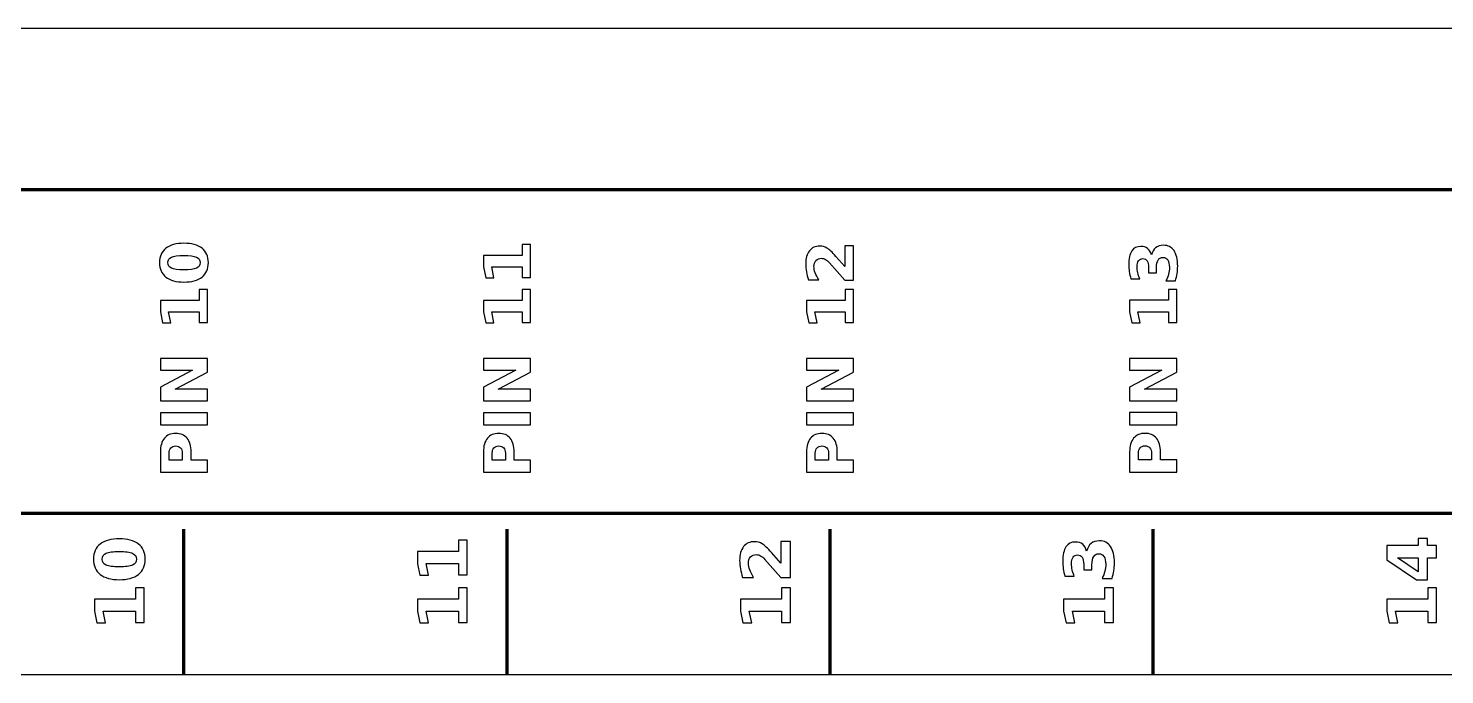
# Model space of a CAD drawing. Header units: centimetres. Extents: x -11 to 25, y -15.8 to -13.8.
# Drawn here: x -1.982 to 2.402, y -15.85 to -13.85 of the extents above; entities that cross this region are included whole.
import ezdxf

# ---------------------------------------------------------------- set-up
doc = ezdxf.new("R2010")
doc.units = ezdxf.units.CM
doc.header["$MEASUREMENT"] = 0
doc.layers.add('Layer 1', color=7, linetype='Continuous')

msp = doc.modelspace()

# ---------------------------------------------------------------- linework, layer by layer
at = {"layer": 'Layer 1', "color": 7}
msp.add_open_spline([(-10.9698, -13.85), (-10.9698, -13.85), (25.0302, -13.85), (25.0302, -13.85), (25.0302, -13.85), (25.0302, -13.85), (25.0302, -15.85), (25.0302, -15.85), (25.0302, -15.85), (25.0302, -15.85), (-10.9698, -15.85), (-10.9698, -15.85), (-10.9698, -15.85), (-10.9698, -15.85), (-10.9698, -13.85), (-10.9698, -13.85)], degree=3, knots=[0, 0, 0, 0, 0.25, 0.25, 0.25, 0.25, 0.5, 0.5, 0.5, 0.5, 0.75, 0.75, 0.75, 0.75, 1, 1, 1, 1], dxfattribs=at)
at = {"layer": 'Layer 1', "color": 250, "lineweight": 100}
msp.add_open_spline([(-10.76247, -15.35), (-10.76247, -15.35), (-10.76247, -14.35), (-10.76247, -14.35), (-10.76247, -14.35), (-10.76247, -14.35), (24.83753, -14.35), (24.83753, -14.35), (24.83753, -14.35), (24.83753, -14.35), (24.83753, -15.35), (24.83753, -15.35), (24.83753, -15.35), (24.83753, -15.35), (-10.76247, -15.35), (-10.76247, -15.35)], degree=3, knots=[0, 0, 0, 0, 0.25, 0.25, 0.25, 0.25, 0.5, 0.5, 0.5, 0.5, 0.75, 0.75, 0.75, 0.75, 1, 1, 1, 1], dxfattribs=at)
at = {"layer": 'Layer 1', "color": 250}
for points, knots in [([(-1.49994, -14.51511), (-1.47577, -14.51511), (-1.45714, -14.52031), (-1.444, -14.53074), (-1.444, -14.53074), (-1.4309, -14.54114), (-1.42434, -14.55594), (-1.42434, -14.57508), (-1.42434, -14.57508), (-1.42434, -14.59428), (-1.4309, -14.60911), (-1.444, -14.61951), (-1.444, -14.61951), (-1.45714, -14.62994), (-1.47577, -14.63514), (-1.49994, -14.63514), (-1.49994, -14.63514), (-1.52414, -14.63514), (-1.5428, -14.62994), (-1.55594, -14.61951), (-1.55594, -14.61951), (-1.56904, -14.60911), (-1.5756, -14.59428), (-1.5756, -14.57508), (-1.5756, -14.57508), (-1.5756, -14.55594), (-1.56904, -14.54114), (-1.55594, -14.53074), (-1.55594, -14.53074), (-1.5428, -14.52031), (-1.52414, -14.51511), (-1.49994, -14.51511)], [0, 0, 0, 0, 0.125, 0.125, 0.125, 0.125, 0.25, 0.25, 0.25, 0.25, 0.375, 0.375, 0.375, 0.375, 0.5, 0.5, 0.5, 0.5, 0.625, 0.625, 0.625, 0.625, 0.75, 0.75, 0.75, 0.75, 0.875, 0.875, 0.875, 0.875, 1, 1, 1, 1]), ([(-1.5002, -14.55271), (-1.51844, -14.55271), (-1.53127, -14.55441), (-1.53874, -14.55784), (-1.53874, -14.55784), (-1.54617, -14.56124), (-1.5499, -14.56701), (-1.5499, -14.57508), (-1.5499, -14.57508), (-1.5499, -14.58314), (-1.54617, -14.58891), (-1.53874, -14.59238), (-1.53874, -14.59238), (-1.53127, -14.59581), (-1.51844, -14.59754), (-1.5002, -14.59754), (-1.5002, -14.59754), (-1.4818, -14.59754), (-1.4688, -14.59581), (-1.46127, -14.59238), (-1.46127, -14.59238), (-1.4537, -14.58891), (-1.44994, -14.58314), (-1.44994, -14.57508), (-1.44994, -14.57508), (-1.44994, -14.56708), (-1.4537, -14.56134), (-1.46127, -14.55788), (-1.46127, -14.55788), (-1.4688, -14.55444), (-1.4818, -14.55271), (-1.5002, -14.55271)], [0, 0, 0, 0, 0.125, 0.125, 0.125, 0.125, 0.25, 0.25, 0.25, 0.25, 0.375, 0.375, 0.375, 0.375, 0.5, 0.5, 0.5, 0.5, 0.625, 0.625, 0.625, 0.625, 0.75, 0.75, 0.75, 0.75, 0.875, 0.875, 0.875, 0.875, 1, 1, 1, 1]), ([(-0.45314, -14.62128), (-0.45314, -14.62128), (-0.45314, -14.58808), (-0.45314, -14.58808), (-0.45314, -14.58808), (-0.45314, -14.58808), (-0.54737, -14.58808), (-0.54737, -14.58808), (-0.54737, -14.58808), (-0.54737, -14.58808), (-0.54034, -14.62214), (-0.54034, -14.62214), (-0.54034, -14.62214), (-0.54034, -14.62214), (-0.56594, -14.62214), (-0.56594, -14.62214), (-0.56594, -14.62214), (-0.56594, -14.62214), (-0.57297, -14.58828), (-0.57297, -14.58828), (-0.57297, -14.58828), (-0.57297, -14.58828), (-0.57297, -14.55254), (-0.57297, -14.55254), (-0.57297, -14.55254), (-0.57297, -14.55254), (-0.45314, -14.55254), (-0.45314, -14.55254), (-0.45314, -14.55254), (-0.45314, -14.55254), (-0.45314, -14.51934), (-0.45314, -14.51934), (-0.45314, -14.51934), (-0.45314, -14.51934), (-0.42717, -14.51934), (-0.42717, -14.51934), (-0.42717, -14.51934), (-0.42717, -14.51934), (-0.42717, -14.62128), (-0.42717, -14.62128), (-0.42717, -14.62128), (-0.42717, -14.62128), (-0.45314, -14.62128), (-0.45314, -14.62128)], [0, 0, 0, 0, 0.0909091, 0.0909091, 0.0909091, 0.0909091, 0.1818182, 0.1818182, 0.1818182, 0.1818182, 0.2727273, 0.2727273, 0.2727273, 0.2727273, 0.3636364, 0.3636364, 0.3636364, 0.3636364, 0.4545455, 0.4545455, 0.4545455, 0.4545455, 0.5454545, 0.5454545, 0.5454545, 0.5454545, 0.6363636, 0.6363636, 0.6363636, 0.6363636, 0.7272727, 0.7272727, 0.7272727, 0.7272727, 0.8181818, 0.8181818, 0.8181818, 0.8181818, 0.9090909, 0.9090909, 0.9090909, 0.9090909, 1, 1, 1, 1]), ([(0.5452, -14.58708), (0.5452, -14.58708), (0.5452, -14.52291), (0.5452, -14.52291), (0.5452, -14.52291), (0.5452, -14.52291), (0.57283, -14.52291), (0.57283, -14.52291), (0.57283, -14.52291), (0.57283, -14.52291), (0.57283, -14.62888), (0.57283, -14.62888), (0.57283, -14.62888), (0.57283, -14.62888), (0.5452, -14.62888), (0.5452, -14.62888), (0.5452, -14.62888), (0.5452, -14.62888), (0.49823, -14.57564), (0.49823, -14.57564), (0.49823, -14.57564), (0.49393, -14.57088), (0.48973, -14.56738), (0.48563, -14.56511), (0.48563, -14.56511), (0.48153, -14.56281), (0.47726, -14.56168), (0.47283, -14.56168), (0.47283, -14.56168), (0.466, -14.56168), (0.4605, -14.56398), (0.45633, -14.56858), (0.45633, -14.56858), (0.45216, -14.57314), (0.4501, -14.57924), (0.4501, -14.58688), (0.4501, -14.58688), (0.4501, -14.59274), (0.45136, -14.59914), (0.45386, -14.60611), (0.45386, -14.60611), (0.45636, -14.61308), (0.4601, -14.62054), (0.46503, -14.62848), (0.46503, -14.62848), (0.46503, -14.62848), (0.433, -14.62848), (0.433, -14.62848), (0.433, -14.62848), (0.4302, -14.62001), (0.42806, -14.61164), (0.4266, -14.60338), (0.4266, -14.60338), (0.42513, -14.59511), (0.4244, -14.58701), (0.4244, -14.57904), (0.4244, -14.57904), (0.4244, -14.56161), (0.42823, -14.54804), (0.43593, -14.53838), (0.43593, -14.53838), (0.4436, -14.52871), (0.4543, -14.52388), (0.46806, -14.52388), (0.46806, -14.52388), (0.476, -14.52388), (0.4834, -14.52594), (0.49026, -14.53004), (0.49026, -14.53004), (0.49713, -14.53414), (0.50633, -14.54278), (0.51786, -14.55591), (0.51786, -14.55591), (0.51786, -14.55591), (0.5452, -14.58708), (0.5452, -14.58708)], [0, 0, 0, 0, 0.0526316, 0.0526316, 0.0526316, 0.0526316, 0.1052632, 0.1052632, 0.1052632, 0.1052632, 0.1578947, 0.1578947, 0.1578947, 0.1578947, 0.2105263, 0.2105263, 0.2105263, 0.2105263, 0.2631579, 0.2631579, 0.2631579, 0.2631579, 0.3157895, 0.3157895, 0.3157895, 0.3157895, 0.3684211, 0.3684211, 0.3684211, 0.3684211, 0.4210526, 0.4210526, 0.4210526, 0.4210526, 0.4736842, 0.4736842, 0.4736842, 0.4736842, 0.5263158, 0.5263158, 0.5263158, 0.5263158, 0.5789474, 0.5789474, 0.5789474, 0.5789474, 0.6315789, 0.6315789, 0.6315789, 0.6315789, 0.6842105, 0.6842105, 0.6842105, 0.6842105, 0.7368421, 0.7368421, 0.7368421, 0.7368421, 0.7894737, 0.7894737, 0.7894737, 0.7894737, 0.8421053, 0.8421053, 0.8421053, 0.8421053, 0.8947368, 0.8947368, 0.8947368, 0.8947368, 0.9473684, 0.9473684, 0.9473684, 0.9473684, 1, 1, 1, 1]), ([(1.4943, -14.55136), (1.49683, -14.54156), (1.50126, -14.53406), (1.50753, -14.52896), (1.50753, -14.52896), (1.51383, -14.52386), (1.5218, -14.5213), (1.5315, -14.5213), (1.5315, -14.5213), (1.54596, -14.5213), (1.55696, -14.52683), (1.5645, -14.5379), (1.5645, -14.5379), (1.572, -14.54896), (1.57576, -14.5651), (1.57576, -14.58633), (1.57576, -14.58633), (1.57576, -14.59383), (1.57516, -14.60133), (1.57396, -14.60886), (1.57396, -14.60886), (1.57276, -14.61636), (1.57093, -14.6238), (1.56853, -14.63116), (1.56853, -14.63116), (1.56853, -14.63116), (1.53953, -14.63116), (1.53953, -14.63116), (1.53953, -14.63116), (1.54303, -14.62413), (1.5457, -14.61716), (1.5475, -14.61023), (1.5475, -14.61023), (1.54926, -14.6033), (1.55016, -14.59646), (1.55016, -14.58976), (1.55016, -14.58976), (1.55016, -14.5798), (1.54843, -14.57216), (1.545, -14.56686), (1.545, -14.56686), (1.54153, -14.56156), (1.5366, -14.5589), (1.53013, -14.5589), (1.53013, -14.5589), (1.5235, -14.5589), (1.51846, -14.56163), (1.51506, -14.56706), (1.51506, -14.56706), (1.51163, -14.5725), (1.50993, -14.58053), (1.50993, -14.59113), (1.50993, -14.59113), (1.50993, -14.59113), (1.50993, -14.60616), (1.50993, -14.60616), (1.50993, -14.60616), (1.50993, -14.60616), (1.4857, -14.60616), (1.4857, -14.60616), (1.4857, -14.60616), (1.4857, -14.60616), (1.4857, -14.59036), (1.4857, -14.59036), (1.4857, -14.59036), (1.4857, -14.5809), (1.48423, -14.5739), (1.48126, -14.56926), (1.48126, -14.56926), (1.4783, -14.56463), (1.4738, -14.56233), (1.46776, -14.56233), (1.46776, -14.56233), (1.46216, -14.56233), (1.45783, -14.56456), (1.4548, -14.56906), (1.4548, -14.56906), (1.45173, -14.57356), (1.4502, -14.5799), (1.4502, -14.5881), (1.4502, -14.5881), (1.4502, -14.59416), (1.45086, -14.60026), (1.45223, -14.60646), (1.45223, -14.60646), (1.4536, -14.61263), (1.45563, -14.61876), (1.4583, -14.6249), (1.4583, -14.6249), (1.4583, -14.6249), (1.43076, -14.6249), (1.43076, -14.6249), (1.43076, -14.6249), (1.42866, -14.61746), (1.4271, -14.61013), (1.42606, -14.60283), (1.42606, -14.60283), (1.42503, -14.59553), (1.4245, -14.5884), (1.4245, -14.58136), (1.4245, -14.58136), (1.4245, -14.56243), (1.4276, -14.54823), (1.43383, -14.53883), (1.43383, -14.53883), (1.44003, -14.52943), (1.4494, -14.52473), (1.4619, -14.52473), (1.4619, -14.52473), (1.4704, -14.52473), (1.4774, -14.52696), (1.48283, -14.53146), (1.48283, -14.53146), (1.48826, -14.53596), (1.4921, -14.5426), (1.4943, -14.55136)], [0, 0, 0, 0, 0.0344828, 0.0344828, 0.0344828, 0.0344828, 0.0689655, 0.0689655, 0.0689655, 0.0689655, 0.1034483, 0.1034483, 0.1034483, 0.1034483, 0.137931, 0.137931, 0.137931, 0.137931, 0.1724138, 0.1724138, 0.1724138, 0.1724138, 0.2068966, 0.2068966, 0.2068966, 0.2068966, 0.2413793, 0.2413793, 0.2413793, 0.2413793, 0.2758621, 0.2758621, 0.2758621, 0.2758621, 0.3103448, 0.3103448, 0.3103448, 0.3103448, 0.3448276, 0.3448276, 0.3448276, 0.3448276, 0.3793103, 0.3793103, 0.3793103, 0.3793103, 0.4137931, 0.4137931, 0.4137931, 0.4137931, 0.4482759, 0.4482759, 0.4482759, 0.4482759, 0.4827586, 0.4827586, 0.4827586, 0.4827586, 0.5172414, 0.5172414, 0.5172414, 0.5172414, 0.5517241, 0.5517241, 0.5517241, 0.5517241, 0.5862069, 0.5862069, 0.5862069, 0.5862069, 0.6206897, 0.6206897, 0.6206897, 0.6206897, 0.6551724, 0.6551724, 0.6551724, 0.6551724, 0.6896552, 0.6896552, 0.6896552, 0.6896552, 0.7241379, 0.7241379, 0.7241379, 0.7241379, 0.7586207, 0.7586207, 0.7586207, 0.7586207, 0.7931034, 0.7931034, 0.7931034, 0.7931034, 0.8275862, 0.8275862, 0.8275862, 0.8275862, 0.862069, 0.862069, 0.862069, 0.862069, 0.8965517, 0.8965517, 0.8965517, 0.8965517, 0.9310345, 0.9310345, 0.9310345, 0.9310345, 0.9655172, 0.9655172, 0.9655172, 0.9655172, 1, 1, 1, 1]), ([(-1.45314, -14.76045), (-1.45314, -14.76045), (-1.45314, -14.72725), (-1.45314, -14.72725), (-1.45314, -14.72725), (-1.45314, -14.72725), (-1.54737, -14.72725), (-1.54737, -14.72725), (-1.54737, -14.72725), (-1.54737, -14.72725), (-1.54034, -14.76131), (-1.54034, -14.76131), (-1.54034, -14.76131), (-1.54034, -14.76131), (-1.56594, -14.76131), (-1.56594, -14.76131), (-1.56594, -14.76131), (-1.56594, -14.76131), (-1.57297, -14.72745), (-1.57297, -14.72745), (-1.57297, -14.72745), (-1.57297, -14.72745), (-1.57297, -14.69171), (-1.57297, -14.69171), (-1.57297, -14.69171), (-1.57297, -14.69171), (-1.45314, -14.69171), (-1.45314, -14.69171), (-1.45314, -14.69171), (-1.45314, -14.69171), (-1.45314, -14.65851), (-1.45314, -14.65851), (-1.45314, -14.65851), (-1.45314, -14.65851), (-1.42717, -14.65851), (-1.42717, -14.65851), (-1.42717, -14.65851), (-1.42717, -14.65851), (-1.42717, -14.76045), (-1.42717, -14.76045), (-1.42717, -14.76045), (-1.42717, -14.76045), (-1.45314, -14.76045), (-1.45314, -14.76045)], [0, 0, 0, 0, 0.0909091, 0.0909091, 0.0909091, 0.0909091, 0.1818182, 0.1818182, 0.1818182, 0.1818182, 0.2727273, 0.2727273, 0.2727273, 0.2727273, 0.3636364, 0.3636364, 0.3636364, 0.3636364, 0.4545455, 0.4545455, 0.4545455, 0.4545455, 0.5454545, 0.5454545, 0.5454545, 0.5454545, 0.6363636, 0.6363636, 0.6363636, 0.6363636, 0.7272727, 0.7272727, 0.7272727, 0.7272727, 0.8181818, 0.8181818, 0.8181818, 0.8181818, 0.9090909, 0.9090909, 0.9090909, 0.9090909, 1, 1, 1, 1]), ([(-0.45314, -14.76045), (-0.45314, -14.76045), (-0.45314, -14.72725), (-0.45314, -14.72725), (-0.45314, -14.72725), (-0.45314, -14.72725), (-0.54737, -14.72725), (-0.54737, -14.72725), (-0.54737, -14.72725), (-0.54737, -14.72725), (-0.54034, -14.76131), (-0.54034, -14.76131), (-0.54034, -14.76131), (-0.54034, -14.76131), (-0.56594, -14.76131), (-0.56594, -14.76131), (-0.56594, -14.76131), (-0.56594, -14.76131), (-0.57297, -14.72745), (-0.57297, -14.72745), (-0.57297, -14.72745), (-0.57297, -14.72745), (-0.57297, -14.69171), (-0.57297, -14.69171), (-0.57297, -14.69171), (-0.57297, -14.69171), (-0.45314, -14.69171), (-0.45314, -14.69171), (-0.45314, -14.69171), (-0.45314, -14.69171), (-0.45314, -14.65851), (-0.45314, -14.65851), (-0.45314, -14.65851), (-0.45314, -14.65851), (-0.42717, -14.65851), (-0.42717, -14.65851), (-0.42717, -14.65851), (-0.42717, -14.65851), (-0.42717, -14.76045), (-0.42717, -14.76045), (-0.42717, -14.76045), (-0.42717, -14.76045), (-0.45314, -14.76045), (-0.45314, -14.76045)], [0, 0, 0, 0, 0.0909091, 0.0909091, 0.0909091, 0.0909091, 0.1818182, 0.1818182, 0.1818182, 0.1818182, 0.2727273, 0.2727273, 0.2727273, 0.2727273, 0.3636364, 0.3636364, 0.3636364, 0.3636364, 0.4545455, 0.4545455, 0.4545455, 0.4545455, 0.5454545, 0.5454545, 0.5454545, 0.5454545, 0.6363636, 0.6363636, 0.6363636, 0.6363636, 0.7272727, 0.7272727, 0.7272727, 0.7272727, 0.8181818, 0.8181818, 0.8181818, 0.8181818, 0.9090909, 0.9090909, 0.9090909, 0.9090909, 1, 1, 1, 1]), ([(0.54686, -14.76045), (0.54686, -14.76045), (0.54686, -14.72725), (0.54686, -14.72725), (0.54686, -14.72725), (0.54686, -14.72725), (0.45263, -14.72725), (0.45263, -14.72725), (0.45263, -14.72725), (0.45263, -14.72725), (0.45966, -14.76131), (0.45966, -14.76131), (0.45966, -14.76131), (0.45966, -14.76131), (0.43406, -14.76131), (0.43406, -14.76131), (0.43406, -14.76131), (0.43406, -14.76131), (0.42703, -14.72745), (0.42703, -14.72745), (0.42703, -14.72745), (0.42703, -14.72745), (0.42703, -14.69171), (0.42703, -14.69171), (0.42703, -14.69171), (0.42703, -14.69171), (0.54686, -14.69171), (0.54686, -14.69171), (0.54686, -14.69171), (0.54686, -14.69171), (0.54686, -14.65851), (0.54686, -14.65851), (0.54686, -14.65851), (0.54686, -14.65851), (0.57283, -14.65851), (0.57283, -14.65851), (0.57283, -14.65851), (0.57283, -14.65851), (0.57283, -14.76045), (0.57283, -14.76045), (0.57283, -14.76045), (0.57283, -14.76045), (0.54686, -14.76045), (0.54686, -14.76045)], [0, 0, 0, 0, 0.0909091, 0.0909091, 0.0909091, 0.0909091, 0.1818182, 0.1818182, 0.1818182, 0.1818182, 0.2727273, 0.2727273, 0.2727273, 0.2727273, 0.3636364, 0.3636364, 0.3636364, 0.3636364, 0.4545455, 0.4545455, 0.4545455, 0.4545455, 0.5454545, 0.5454545, 0.5454545, 0.5454545, 0.6363636, 0.6363636, 0.6363636, 0.6363636, 0.7272727, 0.7272727, 0.7272727, 0.7272727, 0.8181818, 0.8181818, 0.8181818, 0.8181818, 0.9090909, 0.9090909, 0.9090909, 0.9090909, 1, 1, 1, 1]), ([(1.54696, -14.76027), (1.54696, -14.76027), (1.54696, -14.72707), (1.54696, -14.72707), (1.54696, -14.72707), (1.54696, -14.72707), (1.45273, -14.72707), (1.45273, -14.72707), (1.45273, -14.72707), (1.45273, -14.72707), (1.45976, -14.76113), (1.45976, -14.76113), (1.45976, -14.76113), (1.45976, -14.76113), (1.43416, -14.76113), (1.43416, -14.76113), (1.43416, -14.76113), (1.43416, -14.76113), (1.42713, -14.72727), (1.42713, -14.72727), (1.42713, -14.72727), (1.42713, -14.72727), (1.42713, -14.69153), (1.42713, -14.69153), (1.42713, -14.69153), (1.42713, -14.69153), (1.54696, -14.69153), (1.54696, -14.69153), (1.54696, -14.69153), (1.54696, -14.69153), (1.54696, -14.65833), (1.54696, -14.65833), (1.54696, -14.65833), (1.54696, -14.65833), (1.57293, -14.65833), (1.57293, -14.65833), (1.57293, -14.65833), (1.57293, -14.65833), (1.57293, -14.76027), (1.57293, -14.76027), (1.57293, -14.76027), (1.57293, -14.76027), (1.54696, -14.76027), (1.54696, -14.76027)], [0, 0, 0, 0, 0.0909091, 0.0909091, 0.0909091, 0.0909091, 0.1818182, 0.1818182, 0.1818182, 0.1818182, 0.2727273, 0.2727273, 0.2727273, 0.2727273, 0.3636364, 0.3636364, 0.3636364, 0.3636364, 0.4545455, 0.4545455, 0.4545455, 0.4545455, 0.5454545, 0.5454545, 0.5454545, 0.5454545, 0.6363636, 0.6363636, 0.6363636, 0.6363636, 0.7272727, 0.7272727, 0.7272727, 0.7272727, 0.8181818, 0.8181818, 0.8181818, 0.8181818, 0.9090909, 0.9090909, 0.9090909, 0.9090909, 1, 1, 1, 1]), ([(-1.57297, -15.00251), (-1.57297, -15.00251), (-1.57297, -14.96051), (-1.57297, -14.96051), (-1.57297, -14.96051), (-1.57297, -14.96051), (-1.47297, -14.90748), (-1.47297, -14.90748), (-1.47297, -14.90748), (-1.47297, -14.90748), (-1.57297, -14.90748), (-1.57297, -14.90748), (-1.57297, -14.90748), (-1.57297, -14.90748), (-1.57297, -14.87185), (-1.57297, -14.87185), (-1.57297, -14.87185), (-1.57297, -14.87185), (-1.42717, -14.87185), (-1.42717, -14.87185), (-1.42717, -14.87185), (-1.42717, -14.87185), (-1.42717, -14.91385), (-1.42717, -14.91385), (-1.42717, -14.91385), (-1.42717, -14.91385), (-1.52717, -14.96688), (-1.52717, -14.96688), (-1.52717, -14.96688), (-1.52717, -14.96688), (-1.42717, -14.96688), (-1.42717, -14.96688), (-1.42717, -14.96688), (-1.42717, -14.96688), (-1.42717, -15.00251), (-1.42717, -15.00251), (-1.42717, -15.00251), (-1.42717, -15.00251), (-1.57297, -15.00251), (-1.57297, -15.00251)], [0, 0, 0, 0, 0.1, 0.1, 0.1, 0.1, 0.2, 0.2, 0.2, 0.2, 0.3, 0.3, 0.3, 0.3, 0.4, 0.4, 0.4, 0.4, 0.5, 0.5, 0.5, 0.5, 0.6, 0.6, 0.6, 0.6, 0.7, 0.7, 0.7, 0.7, 0.8, 0.8, 0.8, 0.8, 0.9, 0.9, 0.9, 0.9, 1, 1, 1, 1]), ([(-0.57297, -15.00251), (-0.57297, -15.00251), (-0.57297, -14.96051), (-0.57297, -14.96051), (-0.57297, -14.96051), (-0.57297, -14.96051), (-0.47297, -14.90748), (-0.47297, -14.90748), (-0.47297, -14.90748), (-0.47297, -14.90748), (-0.57297, -14.90748), (-0.57297, -14.90748), (-0.57297, -14.90748), (-0.57297, -14.90748), (-0.57297, -14.87185), (-0.57297, -14.87185), (-0.57297, -14.87185), (-0.57297, -14.87185), (-0.42717, -14.87185), (-0.42717, -14.87185), (-0.42717, -14.87185), (-0.42717, -14.87185), (-0.42717, -14.91385), (-0.42717, -14.91385), (-0.42717, -14.91385), (-0.42717, -14.91385), (-0.52717, -14.96688), (-0.52717, -14.96688), (-0.52717, -14.96688), (-0.52717, -14.96688), (-0.42717, -14.96688), (-0.42717, -14.96688), (-0.42717, -14.96688), (-0.42717, -14.96688), (-0.42717, -15.00251), (-0.42717, -15.00251), (-0.42717, -15.00251), (-0.42717, -15.00251), (-0.57297, -15.00251), (-0.57297, -15.00251)], [0, 0, 0, 0, 0.1, 0.1, 0.1, 0.1, 0.2, 0.2, 0.2, 0.2, 0.3, 0.3, 0.3, 0.3, 0.4, 0.4, 0.4, 0.4, 0.5, 0.5, 0.5, 0.5, 0.6, 0.6, 0.6, 0.6, 0.7, 0.7, 0.7, 0.7, 0.8, 0.8, 0.8, 0.8, 0.9, 0.9, 0.9, 0.9, 1, 1, 1, 1]), ([(0.42703, -15.00251), (0.42703, -15.00251), (0.42703, -14.96051), (0.42703, -14.96051), (0.42703, -14.96051), (0.42703, -14.96051), (0.52703, -14.90748), (0.52703, -14.90748), (0.52703, -14.90748), (0.52703, -14.90748), (0.42703, -14.90748), (0.42703, -14.90748), (0.42703, -14.90748), (0.42703, -14.90748), (0.42703, -14.87185), (0.42703, -14.87185), (0.42703, -14.87185), (0.42703, -14.87185), (0.57283, -14.87185), (0.57283, -14.87185), (0.57283, -14.87185), (0.57283, -14.87185), (0.57283, -14.91385), (0.57283, -14.91385), (0.57283, -14.91385), (0.57283, -14.91385), (0.47283, -14.96688), (0.47283, -14.96688), (0.47283, -14.96688), (0.47283, -14.96688), (0.57283, -14.96688), (0.57283, -14.96688), (0.57283, -14.96688), (0.57283, -14.96688), (0.57283, -15.00251), (0.57283, -15.00251), (0.57283, -15.00251), (0.57283, -15.00251), (0.42703, -15.00251), (0.42703, -15.00251)], [0, 0, 0, 0, 0.1, 0.1, 0.1, 0.1, 0.2, 0.2, 0.2, 0.2, 0.3, 0.3, 0.3, 0.3, 0.4, 0.4, 0.4, 0.4, 0.5, 0.5, 0.5, 0.5, 0.6, 0.6, 0.6, 0.6, 0.7, 0.7, 0.7, 0.7, 0.8, 0.8, 0.8, 0.8, 0.9, 0.9, 0.9, 0.9, 1, 1, 1, 1]), ([(1.42713, -15.00233), (1.42713, -15.00233), (1.42713, -14.96033), (1.42713, -14.96033), (1.42713, -14.96033), (1.42713, -14.96033), (1.52713, -14.9073), (1.52713, -14.9073), (1.52713, -14.9073), (1.52713, -14.9073), (1.42713, -14.9073), (1.42713, -14.9073), (1.42713, -14.9073), (1.42713, -14.9073), (1.42713, -14.87167), (1.42713, -14.87167), (1.42713, -14.87167), (1.42713, -14.87167), (1.57293, -14.87167), (1.57293, -14.87167), (1.57293, -14.87167), (1.57293, -14.87167), (1.57293, -14.91367), (1.57293, -14.91367), (1.57293, -14.91367), (1.57293, -14.91367), (1.47293, -14.9667), (1.47293, -14.9667), (1.47293, -14.9667), (1.47293, -14.9667), (1.57293, -14.9667), (1.57293, -14.9667), (1.57293, -14.9667), (1.57293, -14.9667), (1.57293, -15.00233), (1.57293, -15.00233), (1.57293, -15.00233), (1.57293, -15.00233), (1.42713, -15.00233), (1.42713, -15.00233)], [0, 0, 0, 0, 0.1, 0.1, 0.1, 0.1, 0.2, 0.2, 0.2, 0.2, 0.3, 0.3, 0.3, 0.3, 0.4, 0.4, 0.4, 0.4, 0.5, 0.5, 0.5, 0.5, 0.6, 0.6, 0.6, 0.6, 0.7, 0.7, 0.7, 0.7, 0.8, 0.8, 0.8, 0.8, 0.9, 0.9, 0.9, 0.9, 1, 1, 1, 1]), ([(-1.57297, -15.07691), (-1.57297, -15.07691), (-1.57297, -15.03931), (-1.57297, -15.03931), (-1.57297, -15.03931), (-1.57297, -15.03931), (-1.42717, -15.03931), (-1.42717, -15.03931), (-1.42717, -15.03931), (-1.42717, -15.03931), (-1.42717, -15.07691), (-1.42717, -15.07691), (-1.42717, -15.07691), (-1.42717, -15.07691), (-1.57297, -15.07691), (-1.57297, -15.07691)], [0, 0, 0, 0, 0.25, 0.25, 0.25, 0.25, 0.5, 0.5, 0.5, 0.5, 0.75, 0.75, 0.75, 0.75, 1, 1, 1, 1]), ([(-0.57297, -15.07691), (-0.57297, -15.07691), (-0.57297, -15.03931), (-0.57297, -15.03931), (-0.57297, -15.03931), (-0.57297, -15.03931), (-0.42717, -15.03931), (-0.42717, -15.03931), (-0.42717, -15.03931), (-0.42717, -15.03931), (-0.42717, -15.07691), (-0.42717, -15.07691), (-0.42717, -15.07691), (-0.42717, -15.07691), (-0.57297, -15.07691), (-0.57297, -15.07691)], [0, 0, 0, 0, 0.25, 0.25, 0.25, 0.25, 0.5, 0.5, 0.5, 0.5, 0.75, 0.75, 0.75, 0.75, 1, 1, 1, 1]), ([(0.42703, -15.07691), (0.42703, -15.07691), (0.42703, -15.03931), (0.42703, -15.03931), (0.42703, -15.03931), (0.42703, -15.03931), (0.57283, -15.03931), (0.57283, -15.03931), (0.57283, -15.03931), (0.57283, -15.03931), (0.57283, -15.07691), (0.57283, -15.07691), (0.57283, -15.07691), (0.57283, -15.07691), (0.42703, -15.07691), (0.42703, -15.07691)], [0, 0, 0, 0, 0.25, 0.25, 0.25, 0.25, 0.5, 0.5, 0.5, 0.5, 0.75, 0.75, 0.75, 0.75, 1, 1, 1, 1]), ([(1.42713, -15.07673), (1.42713, -15.07673), (1.42713, -15.03913), (1.42713, -15.03913), (1.42713, -15.03913), (1.42713, -15.03913), (1.57293, -15.03913), (1.57293, -15.03913), (1.57293, -15.03913), (1.57293, -15.03913), (1.57293, -15.07673), (1.57293, -15.07673), (1.57293, -15.07673), (1.57293, -15.07673), (1.42713, -15.07673), (1.42713, -15.07673)], [0, 0, 0, 0, 0.25, 0.25, 0.25, 0.25, 0.5, 0.5, 0.5, 0.5, 0.75, 0.75, 0.75, 0.75, 1, 1, 1, 1]), ([(-1.57297, -15.22348), (-1.57297, -15.22348), (-1.57297, -15.16108), (-1.57297, -15.16108), (-1.57297, -15.16108), (-1.57297, -15.14252), (-1.56884, -15.12828), (-1.5606, -15.11835), (-1.5606, -15.11835), (-1.55237, -15.10842), (-1.54064, -15.10345), (-1.5254, -15.10345), (-1.5254, -15.10345), (-1.51014, -15.10345), (-1.49837, -15.10842), (-1.49014, -15.11835), (-1.49014, -15.11835), (-1.4819, -15.12828), (-1.47777, -15.14252), (-1.47777, -15.16108), (-1.47777, -15.16108), (-1.47777, -15.16108), (-1.47777, -15.18588), (-1.47777, -15.18588), (-1.47777, -15.18588), (-1.47777, -15.18588), (-1.42717, -15.18588), (-1.42717, -15.18588), (-1.42717, -15.18588), (-1.42717, -15.18588), (-1.42717, -15.22348), (-1.42717, -15.22348), (-1.42717, -15.22348), (-1.42717, -15.22348), (-1.57297, -15.22348), (-1.57297, -15.22348)], [0, 0, 0, 0, 0.1111111, 0.1111111, 0.1111111, 0.1111111, 0.2222222, 0.2222222, 0.2222222, 0.2222222, 0.3333333, 0.3333333, 0.3333333, 0.3333333, 0.4444444, 0.4444444, 0.4444444, 0.4444444, 0.5555556, 0.5555556, 0.5555556, 0.5555556, 0.6666667, 0.6666667, 0.6666667, 0.6666667, 0.7777778, 0.7777778, 0.7777778, 0.7777778, 0.8888889, 0.8888889, 0.8888889, 0.8888889, 1, 1, 1, 1]), ([(-0.57297, -15.22348), (-0.57297, -15.22348), (-0.57297, -15.16108), (-0.57297, -15.16108), (-0.57297, -15.16108), (-0.57297, -15.14252), (-0.56884, -15.12828), (-0.5606, -15.11835), (-0.5606, -15.11835), (-0.55237, -15.10842), (-0.54064, -15.10345), (-0.5254, -15.10345), (-0.5254, -15.10345), (-0.51014, -15.10345), (-0.49837, -15.10842), (-0.49014, -15.11835), (-0.49014, -15.11835), (-0.4819, -15.12828), (-0.47777, -15.14252), (-0.47777, -15.16108), (-0.47777, -15.16108), (-0.47777, -15.16108), (-0.47777, -15.18588), (-0.47777, -15.18588), (-0.47777, -15.18588), (-0.47777, -15.18588), (-0.42717, -15.18588), (-0.42717, -15.18588), (-0.42717, -15.18588), (-0.42717, -15.18588), (-0.42717, -15.22348), (-0.42717, -15.22348), (-0.42717, -15.22348), (-0.42717, -15.22348), (-0.57297, -15.22348), (-0.57297, -15.22348)], [0, 0, 0, 0, 0.1111111, 0.1111111, 0.1111111, 0.1111111, 0.2222222, 0.2222222, 0.2222222, 0.2222222, 0.3333333, 0.3333333, 0.3333333, 0.3333333, 0.4444444, 0.4444444, 0.4444444, 0.4444444, 0.5555556, 0.5555556, 0.5555556, 0.5555556, 0.6666667, 0.6666667, 0.6666667, 0.6666667, 0.7777778, 0.7777778, 0.7777778, 0.7777778, 0.8888889, 0.8888889, 0.8888889, 0.8888889, 1, 1, 1, 1]), ([(0.42703, -15.22348), (0.42703, -15.22348), (0.42703, -15.16108), (0.42703, -15.16108), (0.42703, -15.16108), (0.42703, -15.14252), (0.43116, -15.12828), (0.4394, -15.11835), (0.4394, -15.11835), (0.44763, -15.10842), (0.45936, -15.10345), (0.4746, -15.10345), (0.4746, -15.10345), (0.48986, -15.10345), (0.50163, -15.10842), (0.50986, -15.11835), (0.50986, -15.11835), (0.5181, -15.12828), (0.52223, -15.14252), (0.52223, -15.16108), (0.52223, -15.16108), (0.52223, -15.16108), (0.52223, -15.18588), (0.52223, -15.18588), (0.52223, -15.18588), (0.52223, -15.18588), (0.57283, -15.18588), (0.57283, -15.18588), (0.57283, -15.18588), (0.57283, -15.18588), (0.57283, -15.22348), (0.57283, -15.22348), (0.57283, -15.22348), (0.57283, -15.22348), (0.42703, -15.22348), (0.42703, -15.22348)], [0, 0, 0, 0, 0.1111111, 0.1111111, 0.1111111, 0.1111111, 0.2222222, 0.2222222, 0.2222222, 0.2222222, 0.3333333, 0.3333333, 0.3333333, 0.3333333, 0.4444444, 0.4444444, 0.4444444, 0.4444444, 0.5555556, 0.5555556, 0.5555556, 0.5555556, 0.6666667, 0.6666667, 0.6666667, 0.6666667, 0.7777778, 0.7777778, 0.7777778, 0.7777778, 0.8888889, 0.8888889, 0.8888889, 0.8888889, 1, 1, 1, 1]), ([(1.42713, -15.2233), (1.42713, -15.2233), (1.42713, -15.1609), (1.42713, -15.1609), (1.42713, -15.1609), (1.42713, -15.14234), (1.43126, -15.1281), (1.4395, -15.11817), (1.4395, -15.11817), (1.44773, -15.10824), (1.45946, -15.10327), (1.4747, -15.10327), (1.4747, -15.10327), (1.48996, -15.10327), (1.50173, -15.10824), (1.50996, -15.11817), (1.50996, -15.11817), (1.5182, -15.1281), (1.52233, -15.14234), (1.52233, -15.1609), (1.52233, -15.1609), (1.52233, -15.1609), (1.52233, -15.1857), (1.52233, -15.1857), (1.52233, -15.1857), (1.52233, -15.1857), (1.57293, -15.1857), (1.57293, -15.1857), (1.57293, -15.1857), (1.57293, -15.1857), (1.57293, -15.2233), (1.57293, -15.2233), (1.57293, -15.2233), (1.57293, -15.2233), (1.42713, -15.2233), (1.42713, -15.2233)], [0, 0, 0, 0, 0.1111111, 0.1111111, 0.1111111, 0.1111111, 0.2222222, 0.2222222, 0.2222222, 0.2222222, 0.3333333, 0.3333333, 0.3333333, 0.3333333, 0.4444444, 0.4444444, 0.4444444, 0.4444444, 0.5555556, 0.5555556, 0.5555556, 0.5555556, 0.6666667, 0.6666667, 0.6666667, 0.6666667, 0.7777778, 0.7777778, 0.7777778, 0.7777778, 0.8888889, 0.8888889, 0.8888889, 0.8888889, 1, 1, 1, 1]), ([(-1.54574, -15.18588), (-1.54574, -15.18588), (-1.505, -15.18588), (-1.505, -15.18588), (-1.505, -15.18588), (-1.505, -15.18588), (-1.505, -15.16508), (-1.505, -15.16508), (-1.505, -15.16508), (-1.505, -15.15778), (-1.50677, -15.15215), (-1.51034, -15.14818), (-1.51034, -15.14818), (-1.51387, -15.14422), (-1.5189, -15.14222), (-1.5254, -15.14222), (-1.5254, -15.14222), (-1.53194, -15.14222), (-1.53694, -15.14422), (-1.54047, -15.14818), (-1.54047, -15.14818), (-1.54397, -15.15215), (-1.54574, -15.15778), (-1.54574, -15.16508), (-1.54574, -15.16508), (-1.54574, -15.16508), (-1.54574, -15.18588), (-1.54574, -15.18588)], [0, 0, 0, 0, 0.1428571, 0.1428571, 0.1428571, 0.1428571, 0.2857143, 0.2857143, 0.2857143, 0.2857143, 0.4285714, 0.4285714, 0.4285714, 0.4285714, 0.5714286, 0.5714286, 0.5714286, 0.5714286, 0.7142857, 0.7142857, 0.7142857, 0.7142857, 0.8571429, 0.8571429, 0.8571429, 0.8571429, 1, 1, 1, 1]), ([(-0.54574, -15.18588), (-0.54574, -15.18588), (-0.505, -15.18588), (-0.505, -15.18588), (-0.505, -15.18588), (-0.505, -15.18588), (-0.505, -15.16508), (-0.505, -15.16508), (-0.505, -15.16508), (-0.505, -15.15778), (-0.50677, -15.15215), (-0.51034, -15.14818), (-0.51034, -15.14818), (-0.51387, -15.14422), (-0.5189, -15.14222), (-0.5254, -15.14222), (-0.5254, -15.14222), (-0.53194, -15.14222), (-0.53694, -15.14422), (-0.54047, -15.14818), (-0.54047, -15.14818), (-0.54397, -15.15215), (-0.54574, -15.15778), (-0.54574, -15.16508), (-0.54574, -15.16508), (-0.54574, -15.16508), (-0.54574, -15.18588), (-0.54574, -15.18588)], [0, 0, 0, 0, 0.1428571, 0.1428571, 0.1428571, 0.1428571, 0.2857143, 0.2857143, 0.2857143, 0.2857143, 0.4285714, 0.4285714, 0.4285714, 0.4285714, 0.5714286, 0.5714286, 0.5714286, 0.5714286, 0.7142857, 0.7142857, 0.7142857, 0.7142857, 0.8571429, 0.8571429, 0.8571429, 0.8571429, 1, 1, 1, 1]), ([(0.45426, -15.18588), (0.45426, -15.18588), (0.495, -15.18588), (0.495, -15.18588), (0.495, -15.18588), (0.495, -15.18588), (0.495, -15.16508), (0.495, -15.16508), (0.495, -15.16508), (0.495, -15.15778), (0.49323, -15.15215), (0.48966, -15.14818), (0.48966, -15.14818), (0.48613, -15.14422), (0.4811, -15.14222), (0.4746, -15.14222), (0.4746, -15.14222), (0.46806, -15.14222), (0.46306, -15.14422), (0.45953, -15.14818), (0.45953, -15.14818), (0.45603, -15.15215), (0.45426, -15.15778), (0.45426, -15.16508), (0.45426, -15.16508), (0.45426, -15.16508), (0.45426, -15.18588), (0.45426, -15.18588)], [0, 0, 0, 0, 0.1428571, 0.1428571, 0.1428571, 0.1428571, 0.2857143, 0.2857143, 0.2857143, 0.2857143, 0.4285714, 0.4285714, 0.4285714, 0.4285714, 0.5714286, 0.5714286, 0.5714286, 0.5714286, 0.7142857, 0.7142857, 0.7142857, 0.7142857, 0.8571429, 0.8571429, 0.8571429, 0.8571429, 1, 1, 1, 1]), ([(1.45436, -15.1857), (1.45436, -15.1857), (1.4951, -15.1857), (1.4951, -15.1857), (1.4951, -15.1857), (1.4951, -15.1857), (1.4951, -15.1649), (1.4951, -15.1649), (1.4951, -15.1649), (1.4951, -15.1576), (1.49333, -15.15197), (1.48976, -15.148), (1.48976, -15.148), (1.48623, -15.14404), (1.4812, -15.14204), (1.4747, -15.14204), (1.4747, -15.14204), (1.46816, -15.14204), (1.46316, -15.14404), (1.45963, -15.148), (1.45963, -15.148), (1.45613, -15.15197), (1.45436, -15.1576), (1.45436, -15.1649), (1.45436, -15.1649), (1.45436, -15.1649), (1.45436, -15.1857), (1.45436, -15.1857)], [0, 0, 0, 0, 0.1428571, 0.1428571, 0.1428571, 0.1428571, 0.2857143, 0.2857143, 0.2857143, 0.2857143, 0.4285714, 0.4285714, 0.4285714, 0.4285714, 0.5714286, 0.5714286, 0.5714286, 0.5714286, 0.7142857, 0.7142857, 0.7142857, 0.7142857, 0.8571429, 0.8571429, 0.8571429, 0.8571429, 1, 1, 1, 1]), ([(-1.69984, -15.42919), (-1.67427, -15.42919), (-1.65455, -15.43469), (-1.64065, -15.44573), (-1.64065, -15.44573), (-1.62678, -15.45674), (-1.61983, -15.4724), (-1.61983, -15.49265), (-1.61983, -15.49265), (-1.61983, -15.51297), (-1.62678, -15.52867), (-1.64065, -15.53968), (-1.64065, -15.53968), (-1.65455, -15.55072), (-1.67427, -15.55623), (-1.69984, -15.55623), (-1.69984, -15.55623), (-1.72545, -15.55623), (-1.74521, -15.55072), (-1.75911, -15.53968), (-1.75911, -15.53968), (-1.77297, -15.52867), (-1.77992, -15.51297), (-1.77992, -15.49265), (-1.77992, -15.49265), (-1.77992, -15.4724), (-1.77297, -15.45674), (-1.75911, -15.44573), (-1.75911, -15.44573), (-1.74521, -15.43469), (-1.72545, -15.42919), (-1.69984, -15.42919)], [0, 0, 0, 0, 0.125, 0.125, 0.125, 0.125, 0.25, 0.25, 0.25, 0.25, 0.375, 0.375, 0.375, 0.375, 0.5, 0.5, 0.5, 0.5, 0.625, 0.625, 0.625, 0.625, 0.75, 0.75, 0.75, 0.75, 0.875, 0.875, 0.875, 0.875, 1, 1, 1, 1]), ([(2.22286, -15.49502), (2.22286, -15.49502), (2.22286, -15.45078), (2.22286, -15.45078), (2.22286, -15.45078), (2.22286, -15.45078), (2.32023, -15.45078), (2.32023, -15.45078), (2.32023, -15.45078), (2.32023, -15.45078), (2.32023, -15.42876), (2.32023, -15.42876), (2.32023, -15.42876), (2.32023, -15.42876), (2.34905, -15.42876), (2.34905, -15.42876), (2.34905, -15.42876), (2.34905, -15.42876), (2.34905, -15.45078), (2.34905, -15.45078), (2.34905, -15.45078), (2.34905, -15.45078), (2.37717, -15.45078), (2.37717, -15.45078), (2.37717, -15.45078), (2.37717, -15.45078), (2.37717, -15.48838), (2.37717, -15.48838), (2.37717, -15.48838), (2.37717, -15.48838), (2.34905, -15.48838), (2.34905, -15.48838), (2.34905, -15.48838), (2.34905, -15.48838), (2.34905, -15.55682), (2.34905, -15.55682), (2.34905, -15.55682), (2.34905, -15.55682), (2.31494, -15.55682), (2.31494, -15.55682), (2.31494, -15.55682), (2.31494, -15.55682), (2.22286, -15.49502), (2.22286, -15.49502)], [0, 0, 0, 0, 0.0909091, 0.0909091, 0.0909091, 0.0909091, 0.1818182, 0.1818182, 0.1818182, 0.1818182, 0.2727273, 0.2727273, 0.2727273, 0.2727273, 0.3636364, 0.3636364, 0.3636364, 0.3636364, 0.4545455, 0.4545455, 0.4545455, 0.4545455, 0.5454545, 0.5454545, 0.5454545, 0.5454545, 0.6363636, 0.6363636, 0.6363636, 0.6363636, 0.7272727, 0.7272727, 0.7272727, 0.7272727, 0.8181818, 0.8181818, 0.8181818, 0.8181818, 0.9090909, 0.9090909, 0.9090909, 0.9090909, 1, 1, 1, 1]), ([(-1.70012, -15.46898), (-1.71942, -15.46898), (-1.733, -15.47078), (-1.74091, -15.47441), (-1.74091, -15.47441), (-1.74877, -15.47801), (-1.75272, -15.48412), (-1.75272, -15.49265), (-1.75272, -15.49265), (-1.75272, -15.50119), (-1.74877, -15.50729), (-1.74091, -15.51096), (-1.74091, -15.51096), (-1.733, -15.5146), (-1.71942, -15.51643), (-1.70012, -15.51643), (-1.70012, -15.51643), (-1.68065, -15.51643), (-1.66689, -15.5146), (-1.65892, -15.51096), (-1.65892, -15.51096), (-1.65091, -15.50729), (-1.64693, -15.50119), (-1.64693, -15.49265), (-1.64693, -15.49265), (-1.64693, -15.48419), (-1.65091, -15.47812), (-1.65892, -15.47445), (-1.65892, -15.47445), (-1.66689, -15.47082), (-1.68065, -15.46898), (-1.70012, -15.46898)], [0, 0, 0, 0, 0.125, 0.125, 0.125, 0.125, 0.25, 0.25, 0.25, 0.25, 0.375, 0.375, 0.375, 0.375, 0.5, 0.5, 0.5, 0.5, 0.625, 0.625, 0.625, 0.625, 0.75, 0.75, 0.75, 0.75, 0.875, 0.875, 0.875, 0.875, 1, 1, 1, 1]), ([(-0.65031, -15.54155), (-0.65031, -15.54155), (-0.65031, -15.50641), (-0.65031, -15.50641), (-0.65031, -15.50641), (-0.65031, -15.50641), (-0.75004, -15.50641), (-0.75004, -15.50641), (-0.75004, -15.50641), (-0.75004, -15.50641), (-0.7426, -15.54247), (-0.7426, -15.54247), (-0.7426, -15.54247), (-0.7426, -15.54247), (-0.76969, -15.54247), (-0.76969, -15.54247), (-0.76969, -15.54247), (-0.76969, -15.54247), (-0.77714, -15.50662), (-0.77714, -15.50662), (-0.77714, -15.50662), (-0.77714, -15.50662), (-0.77714, -15.46881), (-0.77714, -15.46881), (-0.77714, -15.46881), (-0.77714, -15.46881), (-0.65031, -15.46881), (-0.65031, -15.46881), (-0.65031, -15.46881), (-0.65031, -15.46881), (-0.65031, -15.43367), (-0.65031, -15.43367), (-0.65031, -15.43367), (-0.65031, -15.43367), (-0.62283, -15.43367), (-0.62283, -15.43367), (-0.62283, -15.43367), (-0.62283, -15.43367), (-0.62283, -15.54155), (-0.62283, -15.54155), (-0.62283, -15.54155), (-0.62283, -15.54155), (-0.65031, -15.54155), (-0.65031, -15.54155)], [0, 0, 0, 0, 0.0909091, 0.0909091, 0.0909091, 0.0909091, 0.1818182, 0.1818182, 0.1818182, 0.1818182, 0.2727273, 0.2727273, 0.2727273, 0.2727273, 0.3636364, 0.3636364, 0.3636364, 0.3636364, 0.4545455, 0.4545455, 0.4545455, 0.4545455, 0.5454545, 0.5454545, 0.5454545, 0.5454545, 0.6363636, 0.6363636, 0.6363636, 0.6363636, 0.7272727, 0.7272727, 0.7272727, 0.7272727, 0.8181818, 0.8181818, 0.8181818, 0.8181818, 0.9090909, 0.9090909, 0.9090909, 0.9090909, 1, 1, 1, 1]), ([(0.34792, -15.50535), (0.34792, -15.50535), (0.34792, -15.43744), (0.34792, -15.43744), (0.34792, -15.43744), (0.34792, -15.43744), (0.37717, -15.43744), (0.37717, -15.43744), (0.37717, -15.43744), (0.37717, -15.43744), (0.37717, -15.54959), (0.37717, -15.54959), (0.37717, -15.54959), (0.37717, -15.54959), (0.34792, -15.54959), (0.34792, -15.54959), (0.34792, -15.54959), (0.34792, -15.54959), (0.29822, -15.49325), (0.29822, -15.49325), (0.29822, -15.49325), (0.29367, -15.48821), (0.28922, -15.4845), (0.28488, -15.48211), (0.28488, -15.48211), (0.28054, -15.47967), (0.27603, -15.47847), (0.27134, -15.47847), (0.27134, -15.47847), (0.2641, -15.47847), (0.25828, -15.48091), (0.25387, -15.48577), (0.25387, -15.48577), (0.24946, -15.49061), (0.24728, -15.49706), (0.24728, -15.50514), (0.24728, -15.50514), (0.24728, -15.51135), (0.24862, -15.51812), (0.25126, -15.5255), (0.25126, -15.5255), (0.25391, -15.53287), (0.25786, -15.54077), (0.26308, -15.54917), (0.26308, -15.54917), (0.26308, -15.54917), (0.22918, -15.54917), (0.22918, -15.54917), (0.22918, -15.54917), (0.22621, -15.54021), (0.22396, -15.53135), (0.2224, -15.5226), (0.2224, -15.5226), (0.22085, -15.51386), (0.22008, -15.50528), (0.22008, -15.49685), (0.22008, -15.49685), (0.22008, -15.4784), (0.22413, -15.46404), (0.23228, -15.45381), (0.23228, -15.45381), (0.2404, -15.44358), (0.25172, -15.43847), (0.26629, -15.43847), (0.26629, -15.43847), (0.27469, -15.43847), (0.28252, -15.44065), (0.28979, -15.44499), (0.28979, -15.44499), (0.29705, -15.44933), (0.30679, -15.45847), (0.319, -15.47237), (0.319, -15.47237), (0.319, -15.47237), (0.34792, -15.50535), (0.34792, -15.50535)], [0, 0, 0, 0, 0.0526316, 0.0526316, 0.0526316, 0.0526316, 0.1052632, 0.1052632, 0.1052632, 0.1052632, 0.1578947, 0.1578947, 0.1578947, 0.1578947, 0.2105263, 0.2105263, 0.2105263, 0.2105263, 0.2631579, 0.2631579, 0.2631579, 0.2631579, 0.3157895, 0.3157895, 0.3157895, 0.3157895, 0.3684211, 0.3684211, 0.3684211, 0.3684211, 0.4210526, 0.4210526, 0.4210526, 0.4210526, 0.4736842, 0.4736842, 0.4736842, 0.4736842, 0.5263158, 0.5263158, 0.5263158, 0.5263158, 0.5789474, 0.5789474, 0.5789474, 0.5789474, 0.6315789, 0.6315789, 0.6315789, 0.6315789, 0.6842105, 0.6842105, 0.6842105, 0.6842105, 0.7368421, 0.7368421, 0.7368421, 0.7368421, 0.7894737, 0.7894737, 0.7894737, 0.7894737, 0.8421053, 0.8421053, 0.8421053, 0.8421053, 0.8947368, 0.8947368, 0.8947368, 0.8947368, 0.9473684, 0.9473684, 0.9473684, 0.9473684, 1, 1, 1, 1]), ([(1.29395, -15.46775), (1.29663, -15.45738), (1.30132, -15.44944), (1.30795, -15.44404), (1.30795, -15.44404), (1.31462, -15.43864), (1.32305, -15.43593), (1.33332, -15.43593), (1.33332, -15.43593), (1.34863, -15.43593), (1.36027, -15.44178), (1.36824, -15.45349), (1.36824, -15.45349), (1.37618, -15.46521), (1.38017, -15.48228), (1.38017, -15.50475), (1.38017, -15.50475), (1.38017, -15.51269), (1.37953, -15.52063), (1.37826, -15.5286), (1.37826, -15.5286), (1.37699, -15.53654), (1.37505, -15.54441), (1.37251, -15.5522), (1.37251, -15.5522), (1.37251, -15.5522), (1.34182, -15.5522), (1.34182, -15.5522), (1.34182, -15.5522), (1.34553, -15.54476), (1.34835, -15.53739), (1.35025, -15.53005), (1.35025, -15.53005), (1.35212, -15.52271), (1.35307, -15.51548), (1.35307, -15.50839), (1.35307, -15.50839), (1.35307, -15.49784), (1.35124, -15.48976), (1.34761, -15.48415), (1.34761, -15.48415), (1.34394, -15.47854), (1.33872, -15.47572), (1.33187, -15.47572), (1.33187, -15.47572), (1.32485, -15.47572), (1.31953, -15.47861), (1.31593, -15.48436), (1.31593, -15.48436), (1.31229, -15.49011), (1.31049, -15.49862), (1.31049, -15.50983), (1.31049, -15.50983), (1.31049, -15.50983), (1.31049, -15.52574), (1.31049, -15.52574), (1.31049, -15.52574), (1.31049, -15.52574), (1.28485, -15.52574), (1.28485, -15.52574), (1.28485, -15.52574), (1.28485, -15.52574), (1.28485, -15.50902), (1.28485, -15.50902), (1.28485, -15.50902), (1.28485, -15.499), (1.28329, -15.4916), (1.28015, -15.48669), (1.28015, -15.48669), (1.27701, -15.48179), (1.27225, -15.47935), (1.26587, -15.47935), (1.26587, -15.47935), (1.25994, -15.47935), (1.25535, -15.48172), (1.25214, -15.48648), (1.25214, -15.48648), (1.2489, -15.49124), (1.24728, -15.49795), (1.24728, -15.50662), (1.24728, -15.50662), (1.24728, -15.51304), (1.24798, -15.5195), (1.24943, -15.52606), (1.24943, -15.52606), (1.25087, -15.53259), (1.25303, -15.53908), (1.25585, -15.54557), (1.25585, -15.54557), (1.25585, -15.54557), (1.22671, -15.54557), (1.22671, -15.54557), (1.22671, -15.54557), (1.22449, -15.5377), (1.22283, -15.52994), (1.22173, -15.52222), (1.22173, -15.52222), (1.22064, -15.51449), (1.22008, -15.50694), (1.22008, -15.4995), (1.22008, -15.4995), (1.22008, -15.47946), (1.22336, -15.46443), (1.22995, -15.45448), (1.22995, -15.45448), (1.23652, -15.44453), (1.24643, -15.43956), (1.25966, -15.43956), (1.25966, -15.43956), (1.26865, -15.43956), (1.27606, -15.44192), (1.28181, -15.44669), (1.28181, -15.44669), (1.28756, -15.45145), (1.29162, -15.45847), (1.29395, -15.46775)], [0, 0, 0, 0, 0.0344828, 0.0344828, 0.0344828, 0.0344828, 0.0689655, 0.0689655, 0.0689655, 0.0689655, 0.1034483, 0.1034483, 0.1034483, 0.1034483, 0.137931, 0.137931, 0.137931, 0.137931, 0.1724138, 0.1724138, 0.1724138, 0.1724138, 0.2068966, 0.2068966, 0.2068966, 0.2068966, 0.2413793, 0.2413793, 0.2413793, 0.2413793, 0.2758621, 0.2758621, 0.2758621, 0.2758621, 0.3103448, 0.3103448, 0.3103448, 0.3103448, 0.3448276, 0.3448276, 0.3448276, 0.3448276, 0.3793103, 0.3793103, 0.3793103, 0.3793103, 0.4137931, 0.4137931, 0.4137931, 0.4137931, 0.4482759, 0.4482759, 0.4482759, 0.4482759, 0.4827586, 0.4827586, 0.4827586, 0.4827586, 0.5172414, 0.5172414, 0.5172414, 0.5172414, 0.5517241, 0.5517241, 0.5517241, 0.5517241, 0.5862069, 0.5862069, 0.5862069, 0.5862069, 0.6206897, 0.6206897, 0.6206897, 0.6206897, 0.6551724, 0.6551724, 0.6551724, 0.6551724, 0.6896552, 0.6896552, 0.6896552, 0.6896552, 0.7241379, 0.7241379, 0.7241379, 0.7241379, 0.7586207, 0.7586207, 0.7586207, 0.7586207, 0.7931034, 0.7931034, 0.7931034, 0.7931034, 0.8275862, 0.8275862, 0.8275862, 0.8275862, 0.862069, 0.862069, 0.862069, 0.862069, 0.8965517, 0.8965517, 0.8965517, 0.8965517, 0.9310345, 0.9310345, 0.9310345, 0.9310345, 0.9655172, 0.9655172, 0.9655172, 0.9655172, 1, 1, 1, 1]), ([(2.25564, -15.48838), (2.25564, -15.48838), (2.32023, -15.53202), (2.32023, -15.53202), (2.32023, -15.53202), (2.32023, -15.53202), (2.32023, -15.48838), (2.32023, -15.48838), (2.32023, -15.48838), (2.32023, -15.48838), (2.25564, -15.48838), (2.25564, -15.48838)], [0, 0, 0, 0, 0.3333333, 0.3333333, 0.3333333, 0.3333333, 0.6666667, 0.6666667, 0.6666667, 0.6666667, 1, 1, 1, 1]), ([(-1.65031, -15.68884), (-1.65031, -15.68884), (-1.65031, -15.6537), (-1.65031, -15.6537), (-1.65031, -15.6537), (-1.65031, -15.6537), (-1.75004, -15.6537), (-1.75004, -15.6537), (-1.75004, -15.6537), (-1.75004, -15.6537), (-1.7426, -15.68976), (-1.7426, -15.68976), (-1.7426, -15.68976), (-1.7426, -15.68976), (-1.76969, -15.68976), (-1.76969, -15.68976), (-1.76969, -15.68976), (-1.76969, -15.68976), (-1.77714, -15.65391), (-1.77714, -15.65391), (-1.77714, -15.65391), (-1.77714, -15.65391), (-1.77714, -15.6161), (-1.77714, -15.6161), (-1.77714, -15.6161), (-1.77714, -15.6161), (-1.65031, -15.6161), (-1.65031, -15.6161), (-1.65031, -15.6161), (-1.65031, -15.6161), (-1.65031, -15.58096), (-1.65031, -15.58096), (-1.65031, -15.58096), (-1.65031, -15.58096), (-1.62283, -15.58096), (-1.62283, -15.58096), (-1.62283, -15.58096), (-1.62283, -15.58096), (-1.62283, -15.68884), (-1.62283, -15.68884), (-1.62283, -15.68884), (-1.62283, -15.68884), (-1.65031, -15.68884), (-1.65031, -15.68884)], [0, 0, 0, 0, 0.0909091, 0.0909091, 0.0909091, 0.0909091, 0.1818182, 0.1818182, 0.1818182, 0.1818182, 0.2727273, 0.2727273, 0.2727273, 0.2727273, 0.3636364, 0.3636364, 0.3636364, 0.3636364, 0.4545455, 0.4545455, 0.4545455, 0.4545455, 0.5454545, 0.5454545, 0.5454545, 0.5454545, 0.6363636, 0.6363636, 0.6363636, 0.6363636, 0.7272727, 0.7272727, 0.7272727, 0.7272727, 0.8181818, 0.8181818, 0.8181818, 0.8181818, 0.9090909, 0.9090909, 0.9090909, 0.9090909, 1, 1, 1, 1]), ([(-0.65031, -15.68884), (-0.65031, -15.68884), (-0.65031, -15.6537), (-0.65031, -15.6537), (-0.65031, -15.6537), (-0.65031, -15.6537), (-0.75004, -15.6537), (-0.75004, -15.6537), (-0.75004, -15.6537), (-0.75004, -15.6537), (-0.7426, -15.68976), (-0.7426, -15.68976), (-0.7426, -15.68976), (-0.7426, -15.68976), (-0.76969, -15.68976), (-0.76969, -15.68976), (-0.76969, -15.68976), (-0.76969, -15.68976), (-0.77714, -15.65391), (-0.77714, -15.65391), (-0.77714, -15.65391), (-0.77714, -15.65391), (-0.77714, -15.6161), (-0.77714, -15.6161), (-0.77714, -15.6161), (-0.77714, -15.6161), (-0.65031, -15.6161), (-0.65031, -15.6161), (-0.65031, -15.6161), (-0.65031, -15.6161), (-0.65031, -15.58096), (-0.65031, -15.58096), (-0.65031, -15.58096), (-0.65031, -15.58096), (-0.62283, -15.58096), (-0.62283, -15.58096), (-0.62283, -15.58096), (-0.62283, -15.58096), (-0.62283, -15.68884), (-0.62283, -15.68884), (-0.62283, -15.68884), (-0.62283, -15.68884), (-0.65031, -15.68884), (-0.65031, -15.68884)], [0, 0, 0, 0, 0.0909091, 0.0909091, 0.0909091, 0.0909091, 0.1818182, 0.1818182, 0.1818182, 0.1818182, 0.2727273, 0.2727273, 0.2727273, 0.2727273, 0.3636364, 0.3636364, 0.3636364, 0.3636364, 0.4545455, 0.4545455, 0.4545455, 0.4545455, 0.5454545, 0.5454545, 0.5454545, 0.5454545, 0.6363636, 0.6363636, 0.6363636, 0.6363636, 0.7272727, 0.7272727, 0.7272727, 0.7272727, 0.8181818, 0.8181818, 0.8181818, 0.8181818, 0.9090909, 0.9090909, 0.9090909, 0.9090909, 1, 1, 1, 1]), ([(0.34969, -15.68884), (0.34969, -15.68884), (0.34969, -15.6537), (0.34969, -15.6537), (0.34969, -15.6537), (0.34969, -15.6537), (0.24996, -15.6537), (0.24996, -15.6537), (0.24996, -15.6537), (0.24996, -15.6537), (0.2574, -15.68976), (0.2574, -15.68976), (0.2574, -15.68976), (0.2574, -15.68976), (0.23031, -15.68976), (0.23031, -15.68976), (0.23031, -15.68976), (0.23031, -15.68976), (0.22286, -15.65391), (0.22286, -15.65391), (0.22286, -15.65391), (0.22286, -15.65391), (0.22286, -15.6161), (0.22286, -15.6161), (0.22286, -15.6161), (0.22286, -15.6161), (0.34969, -15.6161), (0.34969, -15.6161), (0.34969, -15.6161), (0.34969, -15.6161), (0.34969, -15.58096), (0.34969, -15.58096), (0.34969, -15.58096), (0.34969, -15.58096), (0.37717, -15.58096), (0.37717, -15.58096), (0.37717, -15.58096), (0.37717, -15.58096), (0.37717, -15.68884), (0.37717, -15.68884), (0.37717, -15.68884), (0.37717, -15.68884), (0.34969, -15.68884), (0.34969, -15.68884)], [0, 0, 0, 0, 0.0909091, 0.0909091, 0.0909091, 0.0909091, 0.1818182, 0.1818182, 0.1818182, 0.1818182, 0.2727273, 0.2727273, 0.2727273, 0.2727273, 0.3636364, 0.3636364, 0.3636364, 0.3636364, 0.4545455, 0.4545455, 0.4545455, 0.4545455, 0.5454545, 0.5454545, 0.5454545, 0.5454545, 0.6363636, 0.6363636, 0.6363636, 0.6363636, 0.7272727, 0.7272727, 0.7272727, 0.7272727, 0.8181818, 0.8181818, 0.8181818, 0.8181818, 0.9090909, 0.9090909, 0.9090909, 0.9090909, 1, 1, 1, 1]), ([(1.34969, -15.68884), (1.34969, -15.68884), (1.34969, -15.6537), (1.34969, -15.6537), (1.34969, -15.6537), (1.34969, -15.6537), (1.24996, -15.6537), (1.24996, -15.6537), (1.24996, -15.6537), (1.24996, -15.6537), (1.2574, -15.68976), (1.2574, -15.68976), (1.2574, -15.68976), (1.2574, -15.68976), (1.23031, -15.68976), (1.23031, -15.68976), (1.23031, -15.68976), (1.23031, -15.68976), (1.22286, -15.65391), (1.22286, -15.65391), (1.22286, -15.65391), (1.22286, -15.65391), (1.22286, -15.6161), (1.22286, -15.6161), (1.22286, -15.6161), (1.22286, -15.6161), (1.34969, -15.6161), (1.34969, -15.6161), (1.34969, -15.6161), (1.34969, -15.6161), (1.34969, -15.58096), (1.34969, -15.58096), (1.34969, -15.58096), (1.34969, -15.58096), (1.37717, -15.58096), (1.37717, -15.58096), (1.37717, -15.58096), (1.37717, -15.58096), (1.37717, -15.68884), (1.37717, -15.68884), (1.37717, -15.68884), (1.37717, -15.68884), (1.34969, -15.68884), (1.34969, -15.68884)], [0, 0, 0, 0, 0.0909091, 0.0909091, 0.0909091, 0.0909091, 0.1818182, 0.1818182, 0.1818182, 0.1818182, 0.2727273, 0.2727273, 0.2727273, 0.2727273, 0.3636364, 0.3636364, 0.3636364, 0.3636364, 0.4545455, 0.4545455, 0.4545455, 0.4545455, 0.5454545, 0.5454545, 0.5454545, 0.5454545, 0.6363636, 0.6363636, 0.6363636, 0.6363636, 0.7272727, 0.7272727, 0.7272727, 0.7272727, 0.8181818, 0.8181818, 0.8181818, 0.8181818, 0.9090909, 0.9090909, 0.9090909, 0.9090909, 1, 1, 1, 1]), ([(2.34969, -15.68884), (2.34969, -15.68884), (2.34969, -15.6537), (2.34969, -15.6537), (2.34969, -15.6537), (2.34969, -15.6537), (2.24996, -15.6537), (2.24996, -15.6537), (2.24996, -15.6537), (2.24996, -15.6537), (2.2574, -15.68976), (2.2574, -15.68976), (2.2574, -15.68976), (2.2574, -15.68976), (2.23031, -15.68976), (2.23031, -15.68976), (2.23031, -15.68976), (2.23031, -15.68976), (2.22286, -15.65391), (2.22286, -15.65391), (2.22286, -15.65391), (2.22286, -15.65391), (2.22286, -15.6161), (2.22286, -15.6161), (2.22286, -15.6161), (2.22286, -15.6161), (2.34969, -15.6161), (2.34969, -15.6161), (2.34969, -15.6161), (2.34969, -15.6161), (2.34969, -15.58096), (2.34969, -15.58096), (2.34969, -15.58096), (2.34969, -15.58096), (2.37717, -15.58096), (2.37717, -15.58096), (2.37717, -15.58096), (2.37717, -15.58096), (2.37717, -15.68884), (2.37717, -15.68884), (2.37717, -15.68884), (2.37717, -15.68884), (2.34969, -15.68884), (2.34969, -15.68884)], [0, 0, 0, 0, 0.0909091, 0.0909091, 0.0909091, 0.0909091, 0.1818182, 0.1818182, 0.1818182, 0.1818182, 0.2727273, 0.2727273, 0.2727273, 0.2727273, 0.3636364, 0.3636364, 0.3636364, 0.3636364, 0.4545455, 0.4545455, 0.4545455, 0.4545455, 0.5454545, 0.5454545, 0.5454545, 0.5454545, 0.6363636, 0.6363636, 0.6363636, 0.6363636, 0.7272727, 0.7272727, 0.7272727, 0.7272727, 0.8181818, 0.8181818, 0.8181818, 0.8181818, 0.9090909, 0.9090909, 0.9090909, 0.9090909, 1, 1, 1, 1])]:
    msp.add_open_spline(points, degree=3, knots=knots, dxfattribs=at)
at = {"layer": 'Layer 1', "color": 250, "lineweight": 106}
for points in [[(-1.49997, -15.85), (-1.49997, -15.85), (-1.49999, -15.40001), (-1.49999, -15.40001)], [(-0.49997, -15.85), (-0.49997, -15.85), (-0.49999, -15.40001), (-0.49999, -15.40001)], [(0.50003, -15.85), (0.50003, -15.85), (0.50001, -15.40001), (0.50001, -15.40001)], [(1.50003, -15.85), (1.50003, -15.85), (1.50001, -15.40001), (1.50001, -15.40001)]]:
    msp.add_open_spline(points, degree=3, dxfattribs=at)

doc.saveas('drawing.dxf')
